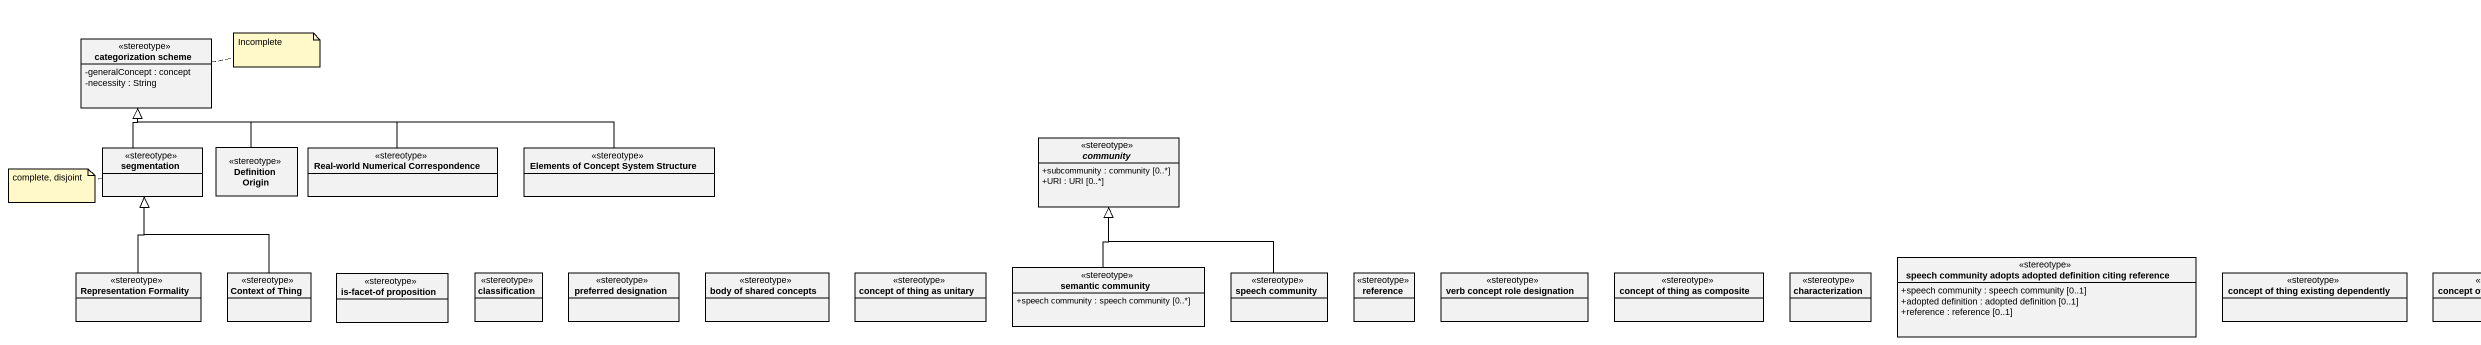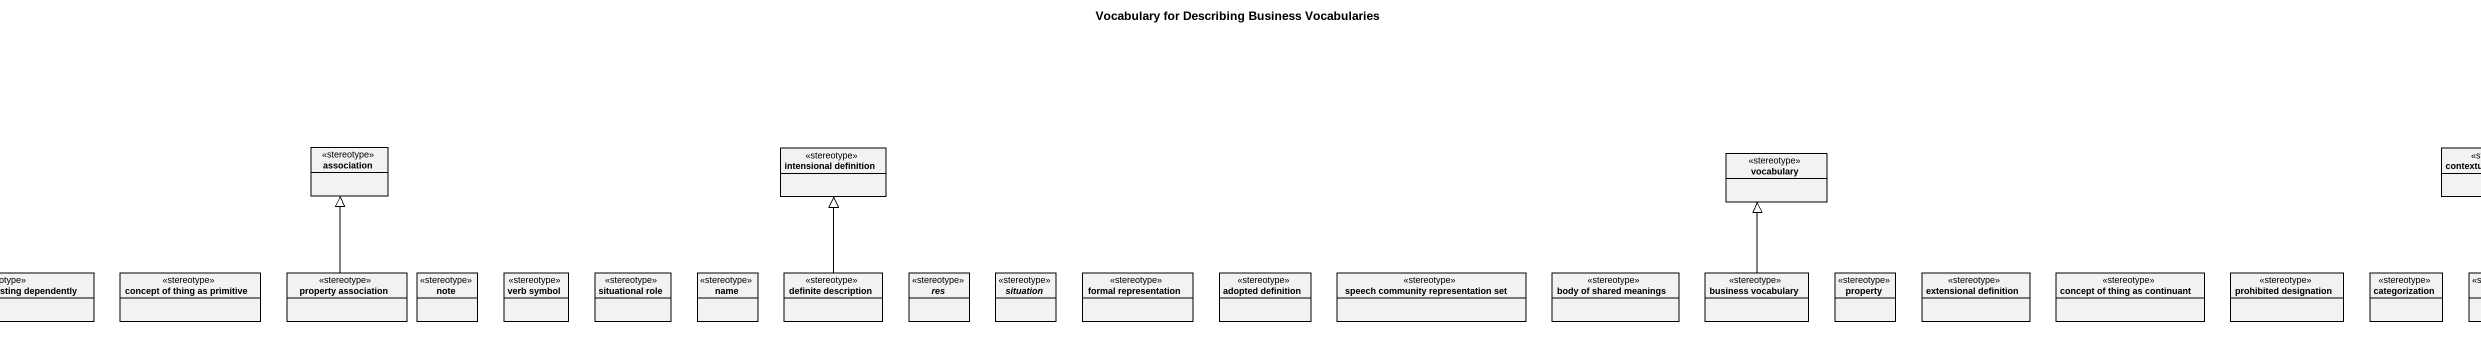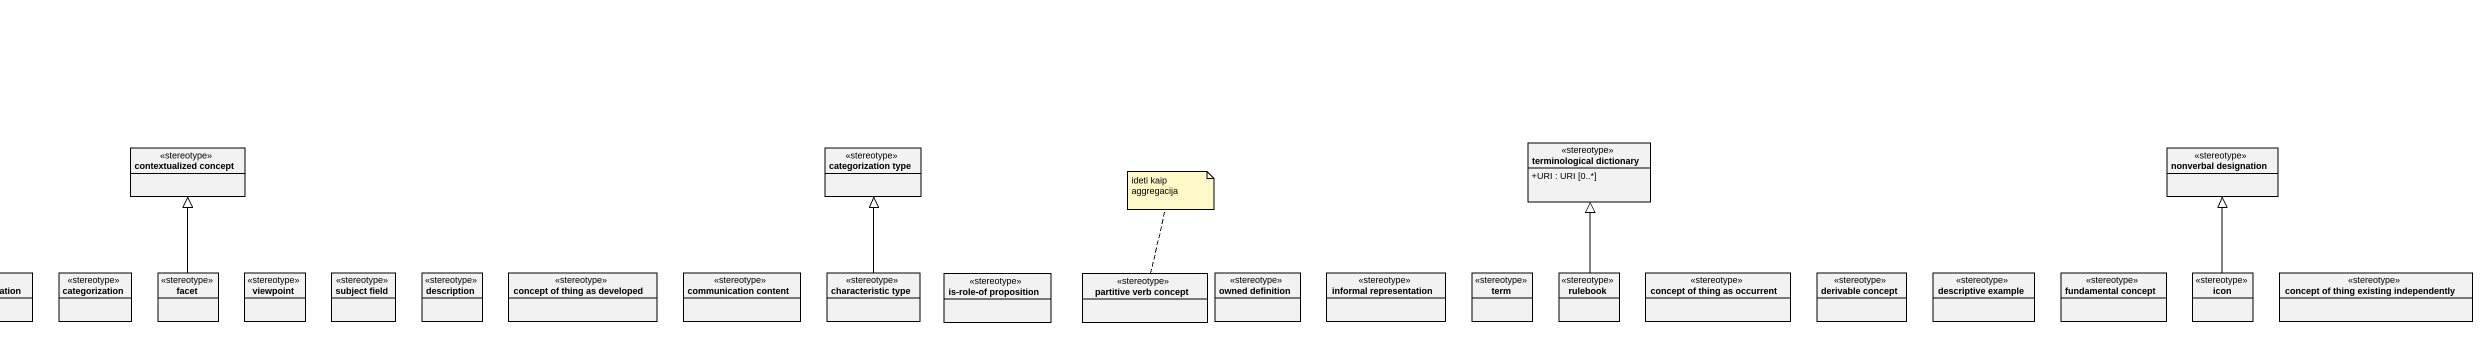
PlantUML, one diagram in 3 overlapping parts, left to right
@startuml
title Vocabulary for Describing Business Vocabularies
hide circle
hide empty members
skinparam classAttributeIconSize 0
class "categorization scheme" as categorization_scheme <<stereotype>> {
  -generalConcept : concept
  -necessity : String
}
class segmentation <<stereotype>>
class "Definition Origin" as Definition_Origin <<stereotype>>
class "Real-world Numerical Correspondence" as Real_world_Numerical <<stereotype>>
class "Elements of Concept System Structure" as Elements_of_Concept_System <<stereotype>>
abstract class community <<stereotype>> {
  +subcommunity : community [0..*]
  +URI : URI [0..*]
}
class association <<stereotype>>
class "intensional definition" as intensional_definition <<stereotype>>
class "contextualized concept" as contextualized_concept <<stereotype>>
class "categorization type" as categorization_type <<stereotype>>
class "terminological dictionary" as terminological_dictionary <<stereotype>> {
  +URI : URI [0..*]
}
class "nonverbal designation" as nonverbal_designation <<stereotype>>
class vocabulary <<stereotype>>
class "semantic community" as semantic_community <<stereotype>> {
  +speech community : speech community [0..*]
}
class "speech community adopts adopted definition citing reference" as speech_community_adopts <<stereotype>> {
  +speech community : speech community [0..1]
  +adopted definition : adopted definition [0..1]
  +reference : reference [0..1]
}
class "Representation Formality" as Representation_Formality <<stereotype>>
class "Context of Thing" as Context_of_Thing <<stereotype>>
class "is-facet-of proposition" as is_facet_of_proposition <<stereotype>>
class classification <<stereotype>>
class "preferred designation" as preferred_designation <<stereotype>>
class "body of shared concepts" as body_of_shared_concepts <<stereotype>>
class "concept of thing as unitary" as concept_of_thing_as_unitary <<stereotype>>
class "speech community" as speech_community <<stereotype>>
class reference <<stereotype>>
class "verb concept role designation" as verb_concept_role <<stereotype>>
class "concept of thing as composite" as concept_of_thing_as <<stereotype>>
class characterization <<stereotype>>
class "concept of thing existing dependently" as concept_of_thing_existing <<stereotype>>
class "concept of thing as primitive" as concept_of_thing_as_2 <<stereotype>>
class "property association" as property_association <<stereotype>>
class "note" as note_ <<stereotype>>
class "verb symbol" as verb_symbol <<stereotype>>
class "situational role" as situational_role <<stereotype>>
class name <<stereotype>>
class "definite description" as definite_description <<stereotype>>
abstract class res <<stereotype>>
abstract class situation <<stereotype>>
class "formal representation" as formal_representation <<stereotype>>
class "adopted definition" as adopted_definition <<stereotype>>
class "speech community representation set" as speech_community_2 <<stereotype>>
class "body of shared meanings" as body_of_shared_meanings <<stereotype>>
class "business vocabulary" as business_vocabulary <<stereotype>>
class property <<stereotype>>
class "extensional definition" as extensional_definition <<stereotype>>
class "concept of thing as continuant" as concept_of_thing_as_3 <<stereotype>>
class "prohibited designation" as prohibited_designation <<stereotype>>
class categorization <<stereotype>>
class facet <<stereotype>>
class viewpoint <<stereotype>>
class "subject field" as subject_field <<stereotype>>
class description <<stereotype>>
class "concept of thing as developed" as concept_of_thing_as_4 <<stereotype>>
class "communication content" as communication_content <<stereotype>>
class "characteristic type" as characteristic_type <<stereotype>>
class "is-role-of proposition" as is_role_of_proposition <<stereotype>>
class "partitive verb concept" as partitive_verb_concept <<stereotype>>
class "owned definition" as owned_definition <<stereotype>>
class "informal representation" as informal_representation <<stereotype>>
class term <<stereotype>>
class rulebook <<stereotype>>
class "concept of thing as occurrent" as concept_of_thing_as_5 <<stereotype>>
class "derivable concept" as derivable_concept <<stereotype>>
class "descriptive example" as descriptive_example <<stereotype>>
class "fundamental concept" as fundamental_concept <<stereotype>>
class icon <<stereotype>>
class "concept of thing existing independently" as concept_of_thing_existing_2 <<stereotype>>
segmentation -up-|> categorization_scheme
Definition_Origin -up-|> categorization_scheme
Real_world_Numerical -left-|> categorization_scheme
Elements_of_Concept_System -left-|> categorization_scheme
semantic_community -up-|> community
Representation_Formality -up-|> segmentation
Context_of_Thing -up-|> segmentation
speech_community -up-|> community
property_association -up-|> association
definite_description -up-|> intensional_definition
business_vocabulary -up-|> vocabulary
facet -up-|> contextualized_concept
characteristic_type -up-|> categorization_type
rulebook -up-|> terminological_dictionary
icon -up-|> nonverbal_designation
note right of categorization_scheme : Incomplete
note left of segmentation : complete, disjoint
note top of partitive_verb_concept : ideti kaip aggregacija
@enduml
